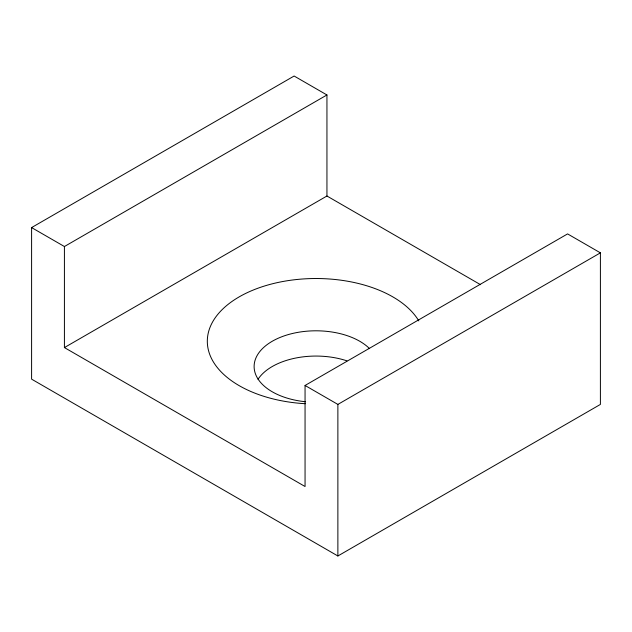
<?xml version="1.0" encoding="UTF-8"?>
<svg xmlns="http://www.w3.org/2000/svg" width="632" height="632" viewBox="0 0 632 632"><rect width="100%" height="100%" fill="white"/><g stroke="black" fill="none" stroke-linecap="round" stroke-linejoin="round"><path stroke-width="0.95" d="M64.417 347.576L305.058 486.514L305.058 385.465L567.583 233.903L600.4 252.847L600.4 404.417L337.875 555.978L31.6 379.153L31.6 227.583L294.125 76.022L326.942 94.966L326.942 196.007L64.417 347.576L64.417 246.527L326.942 94.966M305.058 385.465L337.875 404.409L600.4 252.847M326.942 196.007L480.541 284.692M31.6 227.583L64.417 246.527M337.875 404.409L337.875 555.978M258.022 379.303A61.881 35.724 0 0 1 346.936 360.848M305.556 401.739A61.881 35.724 0 0 1 265.227 346.107A61.881 35.724 0 0 1 369.586 348.659M305.24 403.706A108.688 62.75 0 0 1 207.422 344.021A108.688 62.75 0 0 1 295.768 279.613A108.688 62.75 0 0 1 418.803 320.906"/></g></svg>
